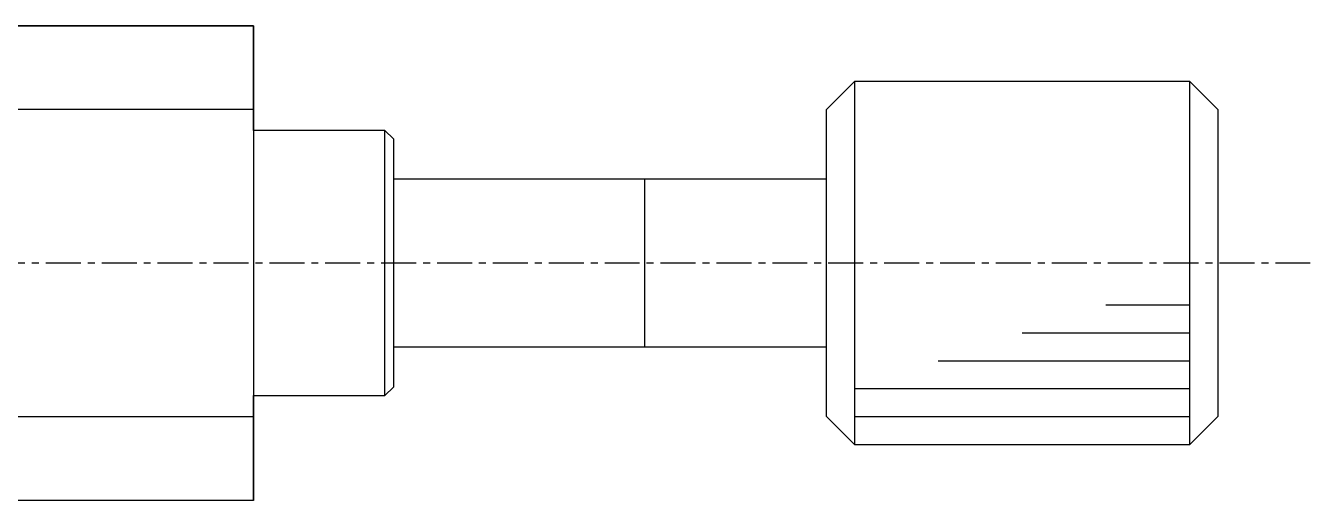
# Model space of a CAD drawing. Extents: x 93 to 387, y 67 to 413.
# Drawn here: x 182.62 to 228.59, y 316.55 to 333.55 of the extents above; entities that cross this region are included whole.
import ezdxf

# ---------------------------------------------------------------- set-up
doc = ezdxf.new("R2010")
doc.units = 0
doc.linetypes.add('CENTER', pattern=[2, 1.25, -0.25, 0.25, -0.25])
doc.layers.get('0').update_dxf_attribs({"linetype": 'CONTINUOUS'})

msp = doc.modelspace()

# ---------------------------------------------------------------- linework, layer by layer
at = {"color": 7, "linetype": 'CONTINUOUS'}
for p, q in [((181.278, 333.553), (190.778, 333.553)), ((186.278, 333.553), (181.278, 333.553)), ((190.778, 333.553), (186.278, 333.553)), ((190.778, 330.753), (190.778, 333.553)), ((190.778, 333.553), (190.778, 330.553)), ((212.278, 331.553), (211.278, 330.553)), ((212.278, 331.553), (212.278, 318.553)), ((224.278, 331.553), (212.278, 331.553)), ((224.278, 318.553), (224.278, 331.553)), ((225.278, 330.553), (224.278, 331.553)), ((224.278, 331.553), (224.278, 331.553)), ((190.778, 330.553), (181.278, 330.553)), ((190.778, 329.803), (190.778, 330.753)), ((190.778, 330.553), (190.778, 319.553)), ((211.278, 319.553), (211.278, 330.553)), ((225.278, 330.553), (225.278, 319.553)), ((225.278, 330.553), (225.278, 319.553)), ((195.478, 329.803), (190.778, 329.803)), ((190.778, 329.803), (190.778, 320.303)), ((195.478, 320.303), (195.478, 329.803)), ((195.778, 329.503), (195.478, 329.803)), ((195.778, 329.503), (195.778, 320.603)), ((195.778, 329.503), (195.778, 328.053)), ((204.778, 328.053), (195.778, 328.053)), ((211.278, 328.053), (204.778, 328.053)), ((195.778, 322.053), (195.778, 320.603)), ((195.778, 322.053), (204.778, 322.053)), ((204.778, 322.053), (211.278, 322.053)), ((195.478, 320.303), (195.778, 320.603)), ((190.778, 320.303), (195.478, 320.303)), ((190.778, 319.353), (190.778, 320.303)), ((181.278, 319.553), (190.778, 319.553)), ((190.778, 319.553), (190.778, 316.553)), ((211.278, 319.553), (212.278, 318.553)), ((224.278, 318.553), (225.278, 319.553)), ((190.778, 316.553), (190.778, 319.353)), ((212.278, 318.553), (224.278, 318.553)), ((190.778, 316.553), (181.278, 316.553))]:
    msp.add_line(p, q, dxfattribs=at)
at = {"color": 3, "linetype": 'CONTINUOUS'}
for p, q in [((204.778, 328.053), (204.773, 328.053)), ((204.778, 322.053), (204.778, 328.053)), ((204.783, 328.053), (204.778, 328.053)), ((204.778, 328.053), (204.778, 328.053)), ((204.778, 327.804), (204.778, 328.053)), ((204.778, 322.303), (204.778, 327.804)), ((221.278, 323.553), (224.278, 323.553)), ((204.778, 322.054), (204.778, 322.303)), ((218.278, 322.553), (224.278, 322.553)), ((204.773, 322.053), (204.778, 322.053)), ((204.778, 322.053), (204.783, 322.053)), ((215.278, 321.553), (224.278, 321.553)), ((212.278, 320.553), (224.278, 320.553)), ((212.278, 319.553), (224.278, 319.553))]:
    msp.add_line(p, q, dxfattribs=at)
at = {"color": 1, "linetype": 'CENTER'}
msp.add_line((228.593, 325.053), (169.778, 325.053), dxfattribs=at)

doc.saveas('drawing.dxf')
